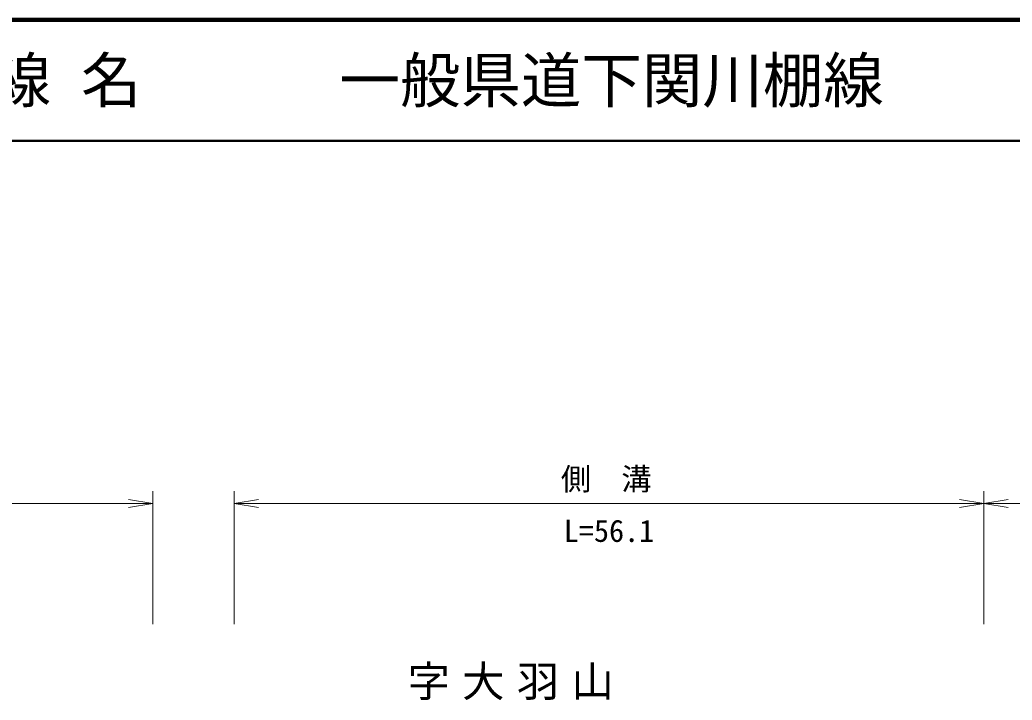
# Model space of a CAD drawing. Units: millimetres, scale not verified. Extents: x 40000 to 680000, y 20000 to 380000.
# Drawn here: x 190308 to 272357, y 323724 to 380000 of the extents above; entities that cross this region are included whole.
import ezdxf
from ezdxf.enums import TextEntityAlignment as Align

# ---------------------------------------------------------------- set-up
doc = ezdxf.new("R2010")
doc.units = ezdxf.units.MM
doc.header["$LTSCALE"] = 1000
for name, color, linetype, lineweight in [('M-BMK-HTXT', 7, 'Continuous', 13), ('M-STR-HTXT', 7, 'Continuous', 13), ('M-TTL', 2, 'Continuous', 140), ('M-TTL-LINE', 7, 'Continuous', 50)]:
    doc.layers.add(name, color=color, linetype=linetype, lineweight=lineweight)
doc.layers.add('M-TTL-TXT', color=7, linetype='Continuous')
doc.styles.add('ＭＳ ゴシック', font='')
doc.styles.get('ＭＳ ゴシック').set_extended_font_data('MS Gothic')

# ---------------------------------------------------------------- blocks, each defined once
blk = doc.blocks.new('open_arrow')
at = {"color": 0, "linetype": 'Continuous', "lineweight": -2}
blk.add_lwpolyline([(7.5, 1.25), (0, 0), (7.5, -1.25)], dxfattribs=at)

msp = doc.modelspace()

# ---------------------------------------------------------------- linework, layer by layer
at = {"layer": 'M-STR-HTXT'}
for p, q in [((201301, 330000), (201301, 341000)), ((208034, 330000), (208034, 341000)), ((270015, 330000), (270015, 341000)), ((95877, 340000), (201301, 340000)), ((208034, 340000), (270015, 340000)), ((270015, 340000), (286187, 340000))]:
    msp.add_line(p, q, dxfattribs=at)
at = {"layer": 'M-TTL'}
msp.add_line((680000, 380000), (40000, 380000), dxfattribs=at)
at = {"layer": 'M-TTL-LINE'}
msp.add_line((40000, 370000), (680000, 370000), dxfattribs=at)

# ---------------------------------------------------------------- block references
at = {"layer": 'M-STR-HTXT', "xscale": 267, "yscale": 267, "rotation": 180}
for p in [(201301, 340000), (270015, 340000)]:
    msp.add_blockref('open_arrow', p, dxfattribs=at)
at = {"layer": 'M-STR-HTXT', "xscale": 267, "yscale": 267}
for p in [(208034, 340000), (270015, 340000)]:
    msp.add_blockref('open_arrow', p, dxfattribs=at)

# ---------------------------------------------------------------- texts
at = {"layer": 'M-BMK-HTXT', "insert": (231397, 325144), "char_height": 2566, "attachment_point": 5, "style": 'ＭＳ ゴシック'}
msp.add_mtext('\\T1.29;字大羽山', dxfattribs=at)
at = {"layer": 'M-STR-HTXT', "style": 'ＭＳ ゴシック'}
msp.add_text('側\u3000溝', height=1833, dxfattribs=at).set_placement((238792, 342018), align=Align.MIDDLE_CENTER)
msp.add_text('L=56.1', height=1833, dxfattribs=at).set_placement((239024, 336265), align=Align.BOTTOM_CENTER)
at = {"layer": 'M-TTL-TXT', "style": 'ＭＳ ゴシック'}
for s, p in [('路 線 名', (180380, 375000)), ('一般県道下関川棚線', (216734, 375000))]:
    msp.add_text(s, height=3666, dxfattribs=at).set_placement(p, align=Align.MIDDLE_LEFT)

doc.saveas('drawing.dxf')
